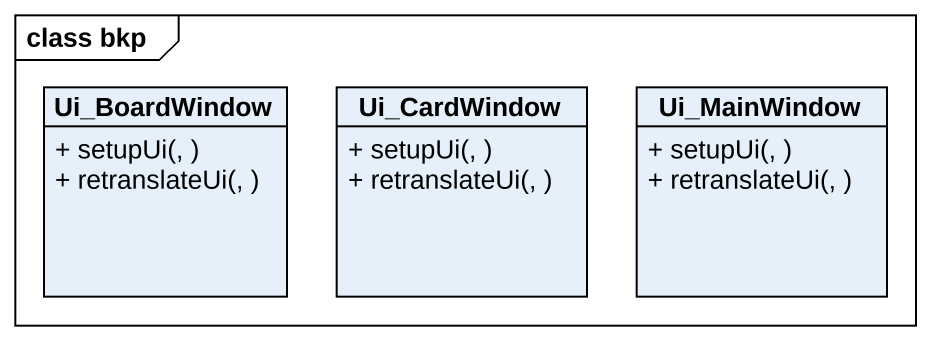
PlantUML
@startuml
mainframe class bkp
hide circle
hide empty members
skinparam classAttributeIconSize 0
class Ui_BoardWindow {
  + setupUi(, )
  + retranslateUi(, )
}
class Ui_CardWindow {
  + setupUi(, )
  + retranslateUi(, )
}
class Ui_MainWindow {
  + setupUi(, )
  + retranslateUi(, )
}
@enduml
